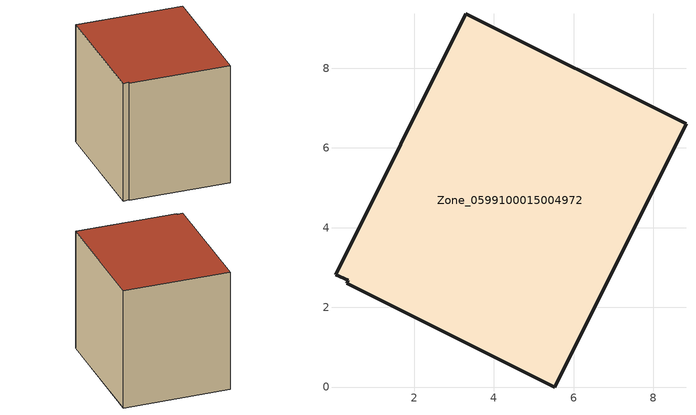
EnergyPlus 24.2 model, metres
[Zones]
Zone_0599100015004972
 floor ground (C_G): 0.03,2.82 3.29,9.36 8.82,6.6 5.53,0 0.31,2.61 0.35,2.69 z1.14
 wall outside (C_F): 5.53,0 8.82,6.6 3.29,9.36 0.03,2.82 0.35,2.69 0.31,2.61 5.53,0 z1.14:8.31
 roof outside (C_R): 3.29,9.36 0.03,2.82 0.35,2.69 0.31,2.61 5.53,0 8.82,6.6 z8.31
[BUILDING]
Pand.0599100015004972: North Axis=0; Terrain=City; Loads Convergence Tolerance Value=0.04; Temperature Convergence Tolerance Value=0.4; Solar Distribution=FullExterior; Maximum Number of Warmup Days=25; Minimum Number of Warmup Days=1
[Site:Location]
Rotterdam.The.Hague.AP_ZH_NLD Design_Conditions: Latitude=51.96; Longitude=4.45; Time Zone=1; Elevation=-4.5
[SITE:GROUNDTEMPERATURE:BUILDINGSURFACE]
18, 18, 18, 18, 18, 18, 18, 18, 18, 18, 18, 18
[MATERIAL] Thermal Absorptance=0.9; Solar Absorptance=0.7; Visible Absorptance=0.7
Name | Roughness | Thickness | Conductivity | Density | Specific Heat
G.TC.1946-1964 | MediumSmooth | 0.15 | 1 | 540 | 1210
F.TC.1946-1964 | Rough | 0.3 | 0.857143 | 1920 | 840
R.TC.1946-1964 | MediumRough | 0.2 | 0.235294 | 1500 | 1000
[CONSTRUCTION]
C_G: G.TC.1946-1964
C_F: F.TC.1946-1964
C_R: R.TC.1946-1964
[ZONE]
Zone_0599100015004972: Type=1; Multiplier=1; Ceiling Height=Autocalculate; Volume=Autocalculate; Floor Area=autocalculate; Part of Total Floor Area=Yes
[ZONEINFILTRATION:DESIGNFLOWRATE]
Infil_Zone_0599100015004972: Zone or ZoneList or Space or SpaceList=Zone_0599100015004972; Schedule=AlwaysOn; Design Flow Rate Calculation Method=Flow/Area; Flow Rate per Floor Area=0.003; Constant Term Coefficient=1; Temperature Term Coefficient=0; Velocity Term Coefficient=0; Velocity Squared Term Coefficient=0
[HVACTEMPLATE:ZONE:IDEALLOADSAIRSYSTEM]
Zone_0599100015004972: Maximum Heating Supply Air Temperature=50; Minimum Cooling Supply Air Temperature=13; Maximum Heating Supply Air Humidity Ratio=0.0156; Minimum Cooling Supply Air Humidity Ratio=0.0077; Heating Limit=NoLimit; Cooling Limit=NoLimit; Dehumidification Control Type=ConstantSensibleHeatRatio; Cooling Sensible Heat Ratio=0.7; Dehumidification Setpoint=60; Humidification Control Type=None; Humidification Setpoint=30; Outdoor Air Method=None; Outdoor Air Flow Rate per Person=0.00944; Outdoor Air Flow Rate per Zone Floor Area=0; Outdoor Air Flow Rate per Zone=0; Demand Controlled Ventilation Type=None; Outdoor Air Economizer Type=NoEconomizer; Heat Recovery Type=None; Sensible Heat Recovery Effectiveness=0.7; Latent Heat Recovery Effectiveness=0.65
[ZONECONTROL:THERMOSTAT]
ThermostatControl_Zone_0599100015004972: Zone or ZoneList=Zone_0599100015004972; Control Type Schedule=DualSetpointControlType; Control 1=Thermostat_Zone_0599100015004972; Temperature Difference Between Cutout And Setpoint=0
[THERMOSTATSETPOINT:DUALSETPOINT]
Thermostat_Zone_0599100015004972: Heating Setpoint Temperature Schedule=HeatingSetpoint_Zone_0599100015004972; Cooling Setpoint Temperature Schedule=CoolingSetpoint_Zone_0599100015004972
[SCHEDULE:COMPACT]
HeatingSetpoint_Zone_0599100015004972: Through: 12/31, For: AllDays, Until: 24:00, 21
CoolingSetpoint_Zone_0599100015004972: Through: 12/31, For: AllDays, Until: 24:00, 24
DualSetpointControlType: Through: 12/31, For: AllDays, Until: 24:00, 4
AlwaysOn: Through: 12/31, For: AllDays, Until: 24:00, 1
